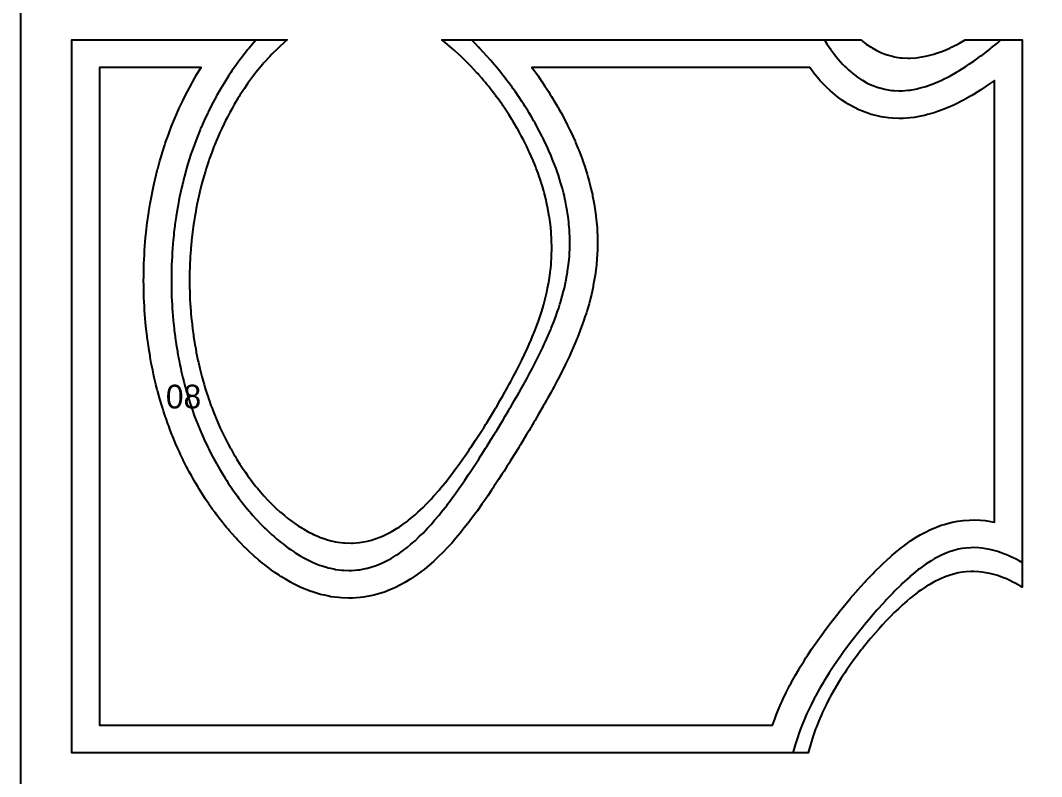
# Model space of a CAD drawing. Header units: millimetres. Extents: x 0 to 500, y 0 to 700.
# Drawn here: x 0 to 258.1, y 197 to 388.1 of the extents above; entities that cross this region are included whole.
import ezdxf
from ezdxf.enums import TextEntityAlignment as Align

# ---------------------------------------------------------------- set-up
doc = ezdxf.new("R2010")
doc.units = ezdxf.units.MM
for name, color, linetype in [('CORTE', 1, 'Continuous'), ('GRABADO', 5, 'Continuous'), ('HOJA', 8, 'Continuous')]:
    doc.layers.add(name, color=color, linetype=linetype)

msp = doc.modelspace()

# ---------------------------------------------------------------- linework, layer by layer
at = {"layer": 'CORTE'}
for points in [[(13, 383.15), (67.42, 383.15), (65.56, 381.51), (65.03, 381), (63.55, 379.54), (63.02, 378.98), (61.53, 377.35), (61.2, 376.96), (59.61, 375.02), (59.53, 374.94), (59.52, 374.92), (58.01, 372.92), (57.51, 372.22), (56.59, 370.9), (55.49, 369.22), (55.27, 368.88), (54.95, 368.33), (54.05, 366.86), (53.48, 365.85), (52.92, 364.84), (52.31, 363.67), (51.86, 362.82), (51.46, 362.01), (50.88, 360.8), (50.41, 359.74), (49.97, 358.78), (49.45, 357.54), (49.12, 356.76), (48.92, 356.23), (48.34, 354.73), (47.73, 353.01), (47.62, 352.71), (47.43, 352.15), (46.95, 350.69), (46.75, 350.01), (46.34, 348.67), (45.93, 347.17), (45.79, 346.65), (45.42, 345.16), (45.28, 344.63), (45.25, 344.46), (44.83, 342.61), (44.68, 341.87), (44.42, 340.59), (44.21, 339.37), (44.06, 338.57), (43.81, 336.96), (43.74, 336.55), (43.49, 334.61), (43.48, 334.53), (43.4, 333.87), (43.25, 332.51), (43.23, 332.34), (43.06, 330.48), (43.04, 330.12), (42.92, 328.46), (42.89, 327.95), (42.82, 326.44), (42.8, 325.84), (42.76, 324.42), (42.75, 323.77), (42.74, 322.4), (42.74, 321.74), (42.76, 320.38), (42.78, 319.75), (42.82, 318.36), (42.85, 317.81), (42.93, 316.34), (42.96, 315.89), (43.08, 314.32), (43.1, 314.02), (43.27, 312.3), (43.28, 312.17), (43.4, 311.11), (43.49, 310.36), (43.5, 310.28), (43.72, 308.58), (43.77, 308.25), (43.99, 306.82), (44.09, 306.23), (44.29, 305.1), (44.45, 304.21), (44.61, 303.41), (44.87, 302.19), (44.97, 301.74), (45.33, 300.17), (45.35, 300.1), (45.42, 299.83), (45.75, 298.49), (45.84, 298.15), (46.18, 296.9), (46.4, 296.13), (46.64, 295.33), (47.02, 294.11), (47.12, 293.8), (47.43, 292.87), (47.63, 292.28), (47.69, 292.09), (48.15, 290.79), (48.43, 290.07), (48.71, 289.32), (49.22, 288.05), (49.28, 287.89), (49.45, 287.51), (49.88, 286.46), (50.08, 286.03), (50.5, 285.07), (51.01, 284.01), (51.15, 283.69), (51.46, 283.07), (51.82, 282.34), (52.01, 281.99), (52.51, 281.01), (53.08, 279.96), (53.22, 279.71), (53.48, 279.27), (53.95, 278.42), (54.24, 277.95), (54.71, 277.16), (55.49, 275.93), (55.49, 275.93), (55.49, 275.93), (56.29, 274.71), (56.85, 273.9), (57.12, 273.51), (57.51, 272.97), (57.96, 272.34), (58.31, 271.88), (58.83, 271.19), (59.52, 270.33), (59.73, 270.07), (59.9, 269.86), (60.64, 268.97), (61.53, 267.96), (61.59, 267.9), (61.64, 267.85), (62.56, 266.85), (63.55, 265.84), (63.55, 265.83), (63.56, 265.83), (64.58, 264.84), (65.56, 263.94), (65.63, 263.88), (65.72, 263.81), (66.72, 262.95), (67.58, 262.26), (67.84, 262.05), (68.21, 261.79), (69, 261.19), (69.59, 260.78), (70.2, 260.38), (71.17, 259.77), (71.43, 259.6), (71.6, 259.5), (72.73, 258.88), (73.61, 258.42), (74.07, 258.21), (75.13, 257.75), (75.48, 257.6), (75.62, 257.54), (76.96, 257.07), (77.63, 256.85), (78.53, 256.63), (79.64, 256.37), (80.19, 256.29), (81.65, 256.09), (81.99, 256.07), (83.66, 256.02), (83.96, 256.03), (85.67, 256.15), (86.17, 256.23), (87.68, 256.5), (88.73, 256.79), (89.69, 257.06), (91.47, 257.75), (91.7, 257.84), (91.88, 257.93), (93.71, 258.84), (95.24, 259.77), (95.72, 260.06), (96.75, 260.8), (97.74, 261.5), (98.07, 261.78), (99.75, 263.16), (100.43, 263.8), (101.76, 265.03), (102.52, 265.82), (103.78, 267.12), (104.42, 267.84), (105.79, 269.39), (106.17, 269.86), (107.81, 271.86), (107.83, 271.88), (107.9, 271.98), (109.37, 273.91), (109.82, 274.49), (110.86, 275.93), (111.84, 277.28), (112.3, 277.95), (113.34, 279.45), (113.69, 279.97), (113.85, 280.2), (115.03, 281.99), (115.87, 283.26), (116.35, 284.01), (117.18, 285.33), (117.63, 286.04), (117.89, 286.44), (118.87, 288.06), (119.9, 289.75), (120.1, 290.08), (120.37, 290.55), (121.28, 292.1), (121.92, 293.21), (122.44, 294.12), (123.1, 295.31), (123.56, 296.14), (123.93, 296.83), (124.65, 298.17), (125.43, 299.67), (125.7, 300.19), (125.95, 300.69), (126.71, 302.21), (127.41, 303.67), (127.67, 304.23), (127.96, 304.88), (128.58, 306.25), (129.05, 307.34), (129.44, 308.27), (129.98, 309.63), (130.24, 310.29), (130.4, 310.71), (130.98, 312.31), (131.49, 313.83), (131.65, 314.33), (131.99, 315.49), (132.26, 316.35), (132.35, 316.71), (132.78, 318.37), (133.02, 319.4), (133.24, 320.39), (133.52, 321.92), (133.61, 322.41), (133.88, 324.31), (133.9, 324.43), (134.01, 325.49), (134.11, 326.45), (134.12, 326.56), (134.24, 328.47), (134.25, 328.71), (134.29, 330.49), (134.28, 330.77), (134.25, 332.51), (134.24, 332.74), (134.13, 334.53), (134.12, 334.64), (134.01, 335.78), (133.94, 336.48), (133.93, 336.55), (133.7, 338.26), (133.66, 338.57), (133.41, 339.99), (133.3, 340.59), (133.07, 341.67), (132.87, 342.61), (132.69, 343.31), (132.35, 344.63), (132.27, 344.91), (131.99, 345.85), (131.82, 346.47), (131.76, 346.65), (131.33, 348), (131.1, 348.67), (130.81, 349.5), (130.36, 350.69), (130.25, 350.96), (129.98, 351.64), (129.68, 352.4), (129.55, 352.71), (129.07, 353.82), (128.66, 354.73), (128.44, 355.21), (127.97, 356.19), (127.79, 356.57), (127.7, 356.75), (127.11, 357.91), (126.66, 358.77), (126.41, 359.23), (125.95, 360.06), (125.69, 360.53), (125.54, 360.79), (124.95, 361.81), (124.35, 362.81), (124.19, 363.07), (123.94, 363.47), (123.41, 364.31), (123.07, 364.83), (122.61, 365.53), (121.92, 366.54), (121.8, 366.73), (121.71, 366.85), (120.96, 367.91), (120.26, 368.87), (120.11, 369.08), (119.91, 369.34), (119.24, 370.22), (118.71, 370.89), (118.35, 371.35), (117.89, 371.91), (117.44, 372.46), (117.06, 372.91), (116.51, 373.56), (115.88, 374.29), (115.57, 374.63), (115.29, 374.93), (114.61, 375.69), (113.86, 376.48), (113.63, 376.72), (113.4, 376.95), (112.63, 377.74), (111.85, 378.51), (111.61, 378.74), (111.35, 378.98), (110.57, 379.71), (109.83, 380.38), (109.51, 380.67), (109.12, 381), (108.42, 381.6), (107.82, 382.11), (107.31, 382.51), (106.48, 383.15), (212.45, 383.15), (212.64, 382.98), (212.79, 382.86), (213.77, 382.1), (214.8, 381.4), (214.97, 381.29), (215.28, 381.12), (216.25, 380.56), (216.8, 380.27), (217.62, 379.92), (218.81, 379.45), (219.08, 379.37), (220.08, 379.1), (220.66, 378.94), (220.82, 378.9), (222.39, 378.66), (222.83, 378.61), (224.28, 378.55), (224.84, 378.54), (226.39, 378.65), (226.85, 378.69), (228.77, 379.01), (228.86, 379.03), (229.12, 379.1), (230.87, 379.56), (231.55, 379.78), (232.88, 380.25), (234.86, 381.09), (234.89, 381.1), (234.93, 381.12), (236.91, 382.1), (238.78, 383.15), (253.15, 383.15), (253.15, 244.9), (252.71, 245.15), (252.13, 245.48), (251.42, 245.88), (251.02, 246.1), (250.08, 246.55), (249.01, 247.05), (248.69, 247.17), (247.82, 247.5), (247.22, 247.72), (247, 247.8), (245.67, 248.18), (244.99, 248.36), (244.02, 248.54), (242.98, 248.71), (242.24, 248.77), (240.97, 248.86), (240.3, 248.83), (238.96, 248.78), (238.11, 248.65), (236.96, 248.48), (235.56, 248.12), (234.95, 247.95), (233.74, 247.5), (232.94, 247.2), (232.37, 246.93), (230.93, 246.23), (229.66, 245.48), (228.91, 245.05), (227.55, 244.11), (226.9, 243.67), (226.64, 243.47), (224.89, 242.1), (224.14, 241.45), (222.87, 240.36), (221.89, 239.42), (220.86, 238.46), (219.82, 237.4), (218.84, 236.41), (217.9, 235.38), (216.83, 234.22), (216.08, 233.36), (214.81, 231.89), (214.36, 231.34), (212.8, 229.41), (212.73, 229.32), (212.49, 229.01), (211.19, 227.3), (210.78, 226.76), (209.73, 225.28), (208.77, 223.9), (208.34, 223.26), (207.54, 222.03), (207.03, 221.24), (206.75, 220.78), (205.82, 219.22), (204.74, 217.32), (204.67, 217.2), (204.6, 217.06), (203.62, 215.18), (202.72, 213.31), (202.65, 213.16), (202.6, 213.03), (201.78, 211.14), (201.15, 209.56), (200.98, 209.12), (200.71, 208.36), (200.27, 207.1), (200.06, 206.45), (199.64, 205.08), (199.23, 203.59), (199.07, 203), (13, 203), (13, 383.15)], [(20, 210), (190.06, 210), (190.08, 210.05), (190.62, 211.57), (191, 212.52), (191.51, 213.82), (192.27, 215.57), (192.48, 216.05), (192.68, 216.47), (193.54, 218.28), (194.48, 220.11), (194.68, 220.5), (194.91, 220.92), (195.89, 222.69), (196.69, 224.05), (197.18, 224.88), (197.97, 226.14), (198.53, 227.03), (198.89, 227.58), (199.96, 229.2), (201, 230.71), (201.45, 231.36), (202.54, 232.86), (202.96, 233.45), (203.15, 233.71), (204.57, 235.58), (205.26, 236.48), (206.23, 237.72), (207.36, 239.14), (207.95, 239.85), (209.48, 241.69), (209.74, 241.99), (211.15, 243.62), (211.47, 244), (211.58, 244.12), (213.41, 246.13), (213.7, 246.47), (215.45, 248.29), (215.86, 248.72), (217.63, 250.46), (218.04, 250.87), (220.01, 252.67), (220.27, 252.9), (221.16, 253.64), (222.62, 254.85), (223.1, 255.19), (224.99, 256.58), (226.42, 257.48), (227.43, 258.12), (228.73, 258.79), (230.04, 259.46), (231.56, 260.07), (232.69, 260.52), (233.49, 260.75), (235.45, 261.3), (236.89, 261.53), (238.24, 261.75), (239.9, 261.83), (241.03, 261.88), (242.64, 261.78), (243.78, 261.7), (245.15, 261.48), (246.15, 261.31), (246.15, 372.92), (244.94, 372.04), (243.8, 371.28), (242.75, 370.56), (240.89, 369.4), (240.44, 369.12), (240.13, 368.95), (238.19, 367.85), (235.87, 366.68), (235.67, 366.59), (233.45, 365.63), (231.8, 365.03), (230.92, 364.72), (229.25, 364.27), (228.51, 364.06), (228, 363.95), (225.85, 363.55), (224.9, 363.45), (223.12, 363.3), (222.03, 363.3), (220.36, 363.34), (219.35, 363.45), (217.57, 363.7), (216.84, 363.86), (215.42, 364.23), (215.02, 364.33), (214.59, 364.46), (212.82, 365.11), (211.88, 365.51), (210.77, 366.05), (209.23, 366.91), (208.88, 367.12), (208.73, 367.23), (207.51, 368.03), (206.51, 368.77), (205.87, 369.28), (205.35, 369.74), (204.65, 370.33), (203.92, 371.01), (203.22, 371.7), (202.71, 372.26), (202.13, 372.85), (201.43, 373.65), (200.88, 374.31), (200.53, 374.77), (199.9, 375.56), (199.47, 376.15), (129.28, 376.15), (129.57, 375.75), (129.9, 375.31), (130.14, 374.97), (130.81, 374.04), (131.71, 372.74), (131.77, 372.64), (132.56, 371.48), (133.09, 370.66), (133.42, 370.14), (133.9, 369.36), (134.23, 368.84), (134.46, 368.46), (135.07, 367.46), (135.73, 366.31), (135.89, 366.05), (136.1, 365.67), (136.64, 364.71), (136.96, 364.11), (137.42, 363.25), (138.09, 361.94), (138.18, 361.76), (138.29, 361.54), (138.87, 360.37), (139.18, 359.72), (139.59, 358.83), (140.16, 357.53), (140.28, 357.26), (140.47, 356.78), (140.89, 355.8), (141.1, 355.29), (141.54, 354.16), (141.94, 353.08), (142.15, 352.49), (142.69, 350.89), (142.71, 350.82), (143.22, 349.2), (143.4, 348.59), (143.73, 347.41), (144.01, 346.34), (144.2, 345.57), (144.54, 344.09), (144.62, 343.68), (144.92, 342.12), (144.95, 341.92), (144.98, 341.76), (145.28, 339.93), (145.34, 339.48), (145.53, 337.87), (145.6, 337.19), (145.72, 335.73), (145.77, 334.89), (145.83, 333.52), (145.85, 332.58), (145.84, 331.22), (145.83, 330.27), (145.76, 328.83), (145.71, 327.95), (145.56, 326.33), (145.49, 325.63), (145.23, 323.72), (145.17, 323.31), (144.94, 322), (144.78, 321.11), (144.72, 320.79), (144.29, 318.81), (144.06, 317.9), (143.7, 316.51), (143.21, 314.83), (143.03, 314.23), (142.68, 313.18), (142.32, 312.08), (142.08, 311.43), (141.5, 309.83), (140.75, 307.93), (140.61, 307.6), (140.45, 307.22), (139.72, 305.48), (139.09, 304.08), (138.73, 303.28), (138.32, 302.44), (137.73, 301.19), (137.13, 299.97), (136.66, 299.03), (136.2, 298.15), (135.58, 296.95), (134.86, 295.59), (134.45, 294.82), (134.1, 294.19), (133.32, 292.76), (132.31, 290.95), (132.15, 290.66), (132.02, 290.45), (130.96, 288.6), (129.98, 286.91), (129.76, 286.54), (129.45, 286.01), (128.55, 284.48), (127.92, 283.43), (127.31, 282.41), (126.37, 280.87), (126.08, 280.38), (125.87, 280.04), (124.79, 278.31), (123.81, 276.72), (123.49, 276.21), (122.97, 275.39), (122.22, 274.21), (121.76, 273.48), (120.85, 272.1), (119.68, 270.29), (119.46, 269.97), (119.08, 269.41), (118.11, 267.98), (117.6, 267.21), (116.62, 265.83), (115.49, 264.21), (115.06, 263.65), (114.01, 262.23), (113.59, 261.66), (113.37, 261.37), (111.85, 259.46), (111.2, 258.62), (110, 257.23), (108.99, 256.04), (107.98, 254.97), (106.75, 253.64), (105.75, 252.69), (104.45, 251.43), (103.22, 250.39), (102.1, 249.43), (100.28, 248.08), (99.7, 247.64), (98.69, 247.01), (97.19, 246.06), (96.05, 245.47), (94.66, 244.74), (93.36, 244.21), (92.02, 243.66), (89.33, 242.86), (88.95, 242.79), (86.65, 242.34), (85.86, 242.27), (83.91, 242.11), (83, 242.12), (81.18, 242.16), (80.37, 242.25), (78.49, 242.48), (77.93, 242.6), (76.9, 242.83), (76.25, 242.97), (75.82, 243.06), (74.11, 243.59), (73.24, 243.88), (72.1, 244.33), (70.72, 244.91), (70.23, 245.15), (69.69, 245.42), (68.85, 245.84), (68.24, 246.15), (67.15, 246.78), (65.85, 247.57), (65.55, 247.77), (65.35, 247.91), (64.3, 248.6), (63.47, 249.18), (62.83, 249.66), (62.18, 250.17), (61.65, 250.58), (61.14, 250.98), (60.29, 251.69), (59.43, 252.44), (59.16, 252.67), (58.84, 252.95), (57.89, 253.83), (56.99, 254.7), (56.81, 254.88), (56.57, 255.11), (55.63, 256.07), (54.79, 256.96), (54.59, 257.17), (54.33, 257.45), (53.48, 258.39), (52.78, 259.21), (52.48, 259.55), (52.12, 259.99), (51.44, 260.8), (50.93, 261.46), (50.48, 262.01), (49.92, 262.75), (49.51, 263.29), (49.21, 263.71), (48.58, 264.55), (47.65, 265.89), (47.61, 265.94), (46.78, 267.16), (46.2, 268.07), (45.92, 268.49), (45.52, 269.14), (45.08, 269.84), (44.8, 270.31), (44.25, 271.22), (43.56, 272.44), (43.45, 272.62), (43.31, 272.89), (42.68, 274.02), (42.33, 274.69), (41.92, 275.46), (41.17, 276.97), (41.12, 277.09), (40.48, 278.39), (40.17, 279.07), (39.79, 279.9), (39.22, 281.22), (39.12, 281.44), (38.95, 281.88), (38.49, 282.95), (38.3, 283.45), (37.87, 284.53), (37.47, 285.61), (37.27, 286.13), (36.8, 287.5), (36.73, 287.71), (36.68, 287.84), (36.17, 289.35), (35.97, 289.99), (35.64, 291.02), (35.32, 292.15), (35.15, 292.72), (34.72, 294.31), (34.68, 294.45), (34.6, 294.79), (34.25, 296.12), (34.16, 296.53), (33.83, 297.88), (33.66, 298.68), (33.44, 299.68), (33.21, 300.84), (33.08, 301.5), (32.81, 302.99), (32.75, 303.35), (32.46, 305.15), (32.45, 305.22), (32.44, 305.31), (32.19, 307.02), (32.14, 307.34), (31.94, 308.94), (31.87, 309.49), (31.72, 310.89), (31.65, 311.64), (31.54, 312.87), (31.47, 313.79), (31.39, 314.89), (31.33, 315.95), (31.28, 316.93), (31.22, 318.1), (31.2, 319), (31.16, 320.25), (31.15, 321.12), (31.14, 322.4), (31.15, 323.26), (31.16, 324.55), (31.19, 325.44), (31.22, 326.7), (31.26, 327.67), (31.32, 328.85), (31.39, 329.94), (31.45, 331), (31.56, 332.25), (31.63, 333.15), (31.79, 334.62), (31.86, 335.3), (32.07, 337.04), (32.12, 337.45), (32.43, 339.64), (32.46, 339.78), (32.78, 341.8), (32.87, 342.25), (33.18, 343.96), (33.37, 344.89), (33.62, 346.11), (33.97, 347.61), (34.11, 348.27), (34.6, 350.18), (34.67, 350.48), (34.71, 350.62), (35.26, 352.64), (35.55, 353.58), (35.9, 354.79), (36.52, 356.67), (36.61, 356.95), (36.79, 357.47), (37.39, 359.18), (37.77, 360.16), (38.21, 361.33), (38.94, 363.12), (39.12, 363.56), (39.26, 363.88), (40.06, 365.71), (41.01, 367.72), (41.07, 367.86), (41.16, 368.04), (42.19, 370.09), (43.29, 372.14), (43.39, 372.32), (43.49, 372.49), (44.61, 374.46), (45.49, 375.91), (45.64, 376.15), (20, 376.15), (20, 210)]]:
    msp.add_lwpolyline(points, close=True, dxfattribs=at)
at = {"layer": 'GRABADO'}
for points in [[(59.56, 383.15), (59.08, 382.58), (57.72, 381), (57.5, 380.74), (56.11, 378.98), (55.49, 378.16), (54.61, 376.96), (53.47, 375.35), (53.2, 374.94), (52.69, 374.16), (51.88, 372.92), (51.46, 372.24), (50.64, 370.9), (49.55, 368.99), (49.49, 368.88), (49.44, 368.8), (48.4, 366.86), (47.43, 364.92), (47.39, 364.84), (47.35, 364.77), (46.44, 362.82), (45.67, 361.05), (45.55, 360.8), (45.41, 360.46), (44.73, 358.78), (44.31, 357.68), (43.96, 356.76), (43.4, 355.15), (43.25, 354.74), (43.18, 354.52), (42.59, 352.72), (42.25, 351.57), (41.99, 350.69), (41.46, 348.75), (41.44, 348.67), (41.38, 348.47), (40.92, 346.65), (40.79, 346.06), (40.46, 344.63), (40.23, 343.48), (40.05, 342.61), (39.75, 340.98), (39.68, 340.59), (39.37, 338.66), (39.35, 338.57), (39.35, 338.55), (39.06, 336.55), (39.02, 336.2), (38.81, 334.53), (38.75, 333.91), (38.6, 332.51), (38.54, 331.67), (38.44, 330.49), (38.37, 329.49), (38.31, 328.46), (38.26, 327.35), (38.21, 326.44), (38.18, 325.25), (38.16, 324.42), (38.15, 323.2), (38.14, 322.4), (38.15, 321.18), (38.16, 320.38), (38.19, 319.2), (38.22, 318.36), (38.27, 317.26), (38.31, 316.34), (38.38, 315.34), (38.45, 314.32), (38.52, 313.46), (38.62, 312.3), (38.69, 311.61), (38.83, 310.27), (38.89, 309.79), (39.08, 308.25), (39.12, 308), (39.37, 306.31), (39.38, 306.24), (39.38, 306.23), (39.66, 304.5), (39.71, 304.21), (39.96, 302.79), (40.08, 302.19), (40.3, 301.1), (40.5, 300.17), (40.66, 299.44), (40.97, 298.15), (41.05, 297.81), (41.38, 296.52), (41.46, 296.21), (41.48, 296.13), (41.89, 294.62), (42.04, 294.11), (42.34, 293.05), (42.65, 292.09), (42.83, 291.51), (43.32, 290.07), (43.34, 290.01), (43.4, 289.84), (43.86, 288.51), (44.03, 288.04), (44.4, 287.03), (44.81, 286.02), (44.98, 285.59), (45.41, 284.56), (45.57, 284.16), (45.64, 284), (46.18, 282.75), (46.54, 281.98), (46.82, 281.37), (47.43, 280.12), (47.48, 280.01), (47.5, 279.96), (48.15, 278.66), (48.53, 277.94), (48.84, 277.34), (49.44, 276.26), (49.56, 276.04), (49.63, 275.92), (50.29, 274.75), (50.81, 273.9), (51.05, 273.49), (51.46, 272.85), (51.83, 272.25), (52.07, 271.88), (52.62, 271.02), (53.42, 269.86), (53.44, 269.82), (53.47, 269.78), (54.27, 268.63), (54.86, 267.84), (55.12, 267.47), (55.49, 267), (55.99, 266.33), (56.41, 265.82), (56.89, 265.2), (57.5, 264.47), (57.8, 264.1), (58.07, 263.8), (58.74, 263.02), (59.52, 262.16), (59.7, 261.96), (59.87, 261.78), (60.67, 260.92), (61.53, 260.05), (61.68, 259.91), (61.83, 259.76), (62.7, 258.91), (63.55, 258.14), (63.76, 257.95), (64.01, 257.74), (64.83, 257.01), (65.56, 256.41), (65.94, 256.1), (66.45, 255.72), (67.08, 255.22), (67.57, 254.86), (68.25, 254.38), (69.28, 253.7), (69.46, 253.57), (69.59, 253.49), (70.71, 252.81), (71.6, 252.3), (72, 252.09), (72.83, 251.68), (73.35, 251.42), (73.61, 251.29), (74.75, 250.81), (75.62, 250.46), (76.22, 250.27), (77.63, 249.83), (77.76, 249.8), (78.39, 249.67), (79.42, 249.44), (79.64, 249.39), (81.19, 249.2), (81.65, 249.15), (83.12, 249.12), (83.66, 249.11), (85.26, 249.25), (85.67, 249.28), (87.64, 249.67), (87.68, 249.67), (87.69, 249.68), (89.69, 250.27), (90.71, 250.69), (91.7, 251.09), (92.82, 251.68), (93.71, 252.14), (94.95, 252.93), (95.72, 253.41), (96.1, 253.7), (97.73, 254.9), (98.68, 255.72), (99.75, 256.62), (100.9, 257.74), (101.76, 258.56), (102.87, 259.76), (103.78, 260.71), (104.68, 261.78), (105.79, 263.07), (106.36, 263.8), (107.81, 265.61), (107.95, 265.82), (108.39, 266.4), (109.46, 267.84), (109.82, 268.32), (110.9, 269.86), (111.84, 271.18), (112.3, 271.88), (113.28, 273.33), (113.67, 273.9), (113.85, 274.17), (114.99, 275.92), (115.87, 277.26), (116.3, 277.95), (117.06, 279.14), (117.58, 279.97), (117.89, 280.44), (118.84, 281.99), (119.9, 283.7), (120.09, 284.01), (120.39, 284.5), (121.32, 286.04), (121.92, 287.03), (122.53, 288.06), (123.42, 289.57), (123.73, 290.08), (123.93, 290.44), (124.9, 292.1), (125.95, 293.93), (126.06, 294.12), (126.2, 294.37), (127.19, 296.15), (127.97, 297.56), (128.3, 298.17), (128.69, 298.89), (129.38, 300.19), (129.98, 301.37), (130.42, 302.21), (130.86, 303.09), (131.42, 304.23), (132, 305.45), (132.39, 306.25), (132.71, 306.97), (133.3, 308.27), (134.01, 309.97), (134.16, 310.29), (134.25, 310.53), (134.96, 312.32), (135.5, 313.81), (135.69, 314.34), (136.03, 315.38), (136.36, 316.36), (136.5, 316.83), (136.95, 318.38), (137.28, 319.63), (137.47, 320.4), (137.87, 322.24), (137.9, 322.41), (138.04, 323.22), (138.26, 324.44), (138.3, 324.69), (138.54, 326.45), (138.59, 327.01), (138.73, 328.47), (138.77, 329.2), (138.83, 330.49), (138.84, 331.3), (138.85, 332.51), (138.83, 333.3), (138.78, 334.53), (138.74, 335.23), (138.63, 336.55), (138.58, 337.09), (138.4, 338.57), (138.35, 338.88), (138.08, 340.59), (138.08, 340.62), (138.04, 340.78), (137.75, 342.32), (137.69, 342.61), (137.39, 343.97), (137.23, 344.63), (136.98, 345.58), (136.68, 346.65), (136.53, 347.15), (136.05, 348.67), (136.04, 348.68), (136.03, 348.73), (135.54, 350.2), (135.36, 350.69), (135, 351.67), (134.59, 352.71), (134.42, 353.12), (134.01, 354.08), (133.83, 354.54), (133.75, 354.73), (133.21, 355.95), (132.84, 356.75), (132.57, 357.32), (132, 358.46), (131.9, 358.67), (131.85, 358.77), (131.22, 360.01), (130.8, 360.79), (130.51, 361.32), (129.98, 362.25), (129.79, 362.61), (129.67, 362.81), (129.05, 363.89), (128.48, 364.83), (128.28, 365.15), (127.97, 365.64), (127.51, 366.39), (127.21, 366.85), (126.72, 367.62), (125.95, 368.74), (125.9, 368.82), (125.87, 368.88), (125.08, 370.02), (124.45, 370.9), (124.24, 371.19), (123.94, 371.6), (123.38, 372.36), (122.95, 372.92), (122.51, 373.51), (121.92, 374.25), (121.62, 374.64), (121.38, 374.94), (120.72, 375.76), (119.91, 376.73), (119.81, 376.86), (119.72, 376.96), (118.88, 377.95), (117.96, 378.98), (117.93, 379.02), (117.89, 379.06), (116.97, 380.08), (116.11, 381), (116, 381.12), (115.88, 381.25), (115.01, 382.15), (114.01, 383.15), (203.21, 383.15), (203.8, 382.18), (204.54, 381.09), (204.62, 380.98), (204.73, 380.81), (205.46, 379.81), (206.05, 379.08), (206.35, 378.68), (206.75, 378.21), (207.28, 377.6), (207.8, 377.06), (208.26, 376.56), (208.76, 376.07), (209.29, 375.57), (209.92, 375.04), (210.37, 374.64), (210.77, 374.33), (211.52, 373.78), (212.66, 373.02), (212.73, 372.98), (212.78, 372.95), (214.02, 372.26), (214.79, 371.88), (215.39, 371.62), (216.8, 371.11), (216.86, 371.09), (217.16, 371.01), (218.46, 370.67), (218.8, 370.6), (220.2, 370.4), (220.81, 370.34), (222.11, 370.3), (222.82, 370.3), (224.24, 370.42), (224.83, 370.48), (226.65, 370.82), (226.84, 370.86), (227.38, 371.01), (228.85, 371.41), (229.46, 371.63), (230.86, 372.13), (232.84, 372.99), (232.87, 373.01), (232.91, 373.03), (234.89, 374.02), (236.7, 375.05), (236.9, 375.16), (237.19, 375.34), (238.92, 376.42), (239.87, 377.07), (240.93, 377.78), (242.73, 379.09), (242.95, 379.25), (243.62, 379.76), (244.96, 380.8), (245.34, 381.11), (246.98, 382.44), (247.8, 383.15), (253.15, 383.15), (253.15, 251.13), (252.81, 251.32), (252.37, 251.55), (251.49, 252.01), (251.03, 252.25), (250.12, 252.66), (249.01, 253.15), (248.71, 253.26), (247.84, 253.57), (247.22, 253.79), (247, 253.87), (245.65, 254.23), (244.99, 254.4), (243.99, 254.57), (242.98, 254.74), (242.2, 254.79), (240.97, 254.87), (240.23, 254.83), (238.97, 254.77), (238.01, 254.62), (236.96, 254.45), (235.38, 254.01), (234.95, 253.88), (234.16, 253.57), (232.94, 253.08), (231.94, 252.57), (230.93, 252.05), (230.15, 251.55), (228.92, 250.78), (227.22, 249.53), (226.9, 249.31), (225.62, 248.24), (224.89, 247.64), (224.75, 247.51), (222.87, 245.81), (222.56, 245.49), (220.86, 243.83), (220.53, 243.47), (218.84, 241.72), (218.61, 241.45), (216.83, 239.49), (216.78, 239.43), (216.44, 239.04), (215.03, 237.41), (214.81, 237.16), (213.35, 235.39), (212.8, 234.73), (211.72, 233.37), (210.78, 232.18), (210.14, 231.34), (208.77, 229.53), (208.61, 229.32), (208.21, 228.77), (207.16, 227.3), (206.75, 226.72), (205.76, 225.28), (204.73, 223.73), (204.43, 223.26), (203.9, 222.43), (203.16, 221.24), (202.72, 220.49), (201.97, 219.22), (201.04, 217.53), (200.85, 217.2), (200.7, 216.91), (199.82, 215.18), (199, 213.47), (198.86, 213.16), (198.69, 212.78), (197.98, 211.14), (197.51, 209.95), (197.18, 209.12), (196.68, 207.7), (196.46, 207.1), (196.36, 206.78), (195.82, 205.08), (195.49, 203.88), (195.24, 203), (13, 203), (13, 383.15), (59.56, 383.15)], [(190.06, 210), (190.08, 210.05), (190.62, 211.57), (191, 212.52), (191.51, 213.82), (192.27, 215.57), (192.48, 216.05), (192.68, 216.47), (193.54, 218.28), (194.48, 220.11), (194.68, 220.5), (194.91, 220.92), (195.89, 222.69), (196.69, 224.05), (197.18, 224.88), (197.97, 226.14), (198.53, 227.03), (198.89, 227.58), (199.96, 229.2), (201, 230.71), (201.45, 231.36), (202.54, 232.86), (202.96, 233.45), (203.15, 233.71), (204.57, 235.58), (205.26, 236.48), (206.23, 237.72), (207.36, 239.14), (207.95, 239.85), (209.48, 241.69), (209.74, 241.99), (211.15, 243.62), (211.47, 244), (211.58, 244.12), (213.41, 246.13), (213.7, 246.47), (215.45, 248.29), (215.86, 248.72), (217.63, 250.46), (218.04, 250.87), (220.01, 252.67), (220.27, 252.9), (221.16, 253.64), (222.62, 254.85), (223.1, 255.19), (224.99, 256.58), (226.42, 257.48), (227.43, 258.12), (228.73, 258.79), (230.04, 259.46), (231.56, 260.07), (232.69, 260.52), (233.49, 260.75), (235.45, 261.3), (236.89, 261.53), (238.24, 261.75), (239.9, 261.83), (241.03, 261.88), (242.64, 261.78), (243.78, 261.7), (245.15, 261.48), (246.15, 261.31), (246.15, 372.92), (244.94, 372.04), (243.8, 371.28), (242.75, 370.56), (240.89, 369.4), (240.44, 369.12), (240.13, 368.95), (238.19, 367.85), (235.87, 366.68), (235.67, 366.59), (233.45, 365.63), (231.8, 365.03), (230.92, 364.72), (229.25, 364.27), (228.51, 364.06), (228, 363.95), (225.85, 363.55), (224.9, 363.45), (223.12, 363.3), (222.03, 363.3), (220.36, 363.34), (219.35, 363.45), (217.57, 363.7), (216.84, 363.86), (215.42, 364.23), (215.02, 364.33), (214.59, 364.46), (212.82, 365.11), (211.88, 365.51), (210.77, 366.05), (209.23, 366.91), (208.88, 367.12), (208.73, 367.23), (207.51, 368.03), (206.51, 368.77), (205.87, 369.28), (205.35, 369.74), (204.65, 370.33), (203.92, 371.01), (203.22, 371.7), (202.71, 372.26), (202.13, 372.85), (201.43, 373.65), (200.88, 374.31), (200.53, 374.77), (199.9, 375.56), (199.47, 376.15), (129.28, 376.15), (129.57, 375.75), (129.9, 375.31), (130.14, 374.97), (130.81, 374.04), (131.71, 372.74), (131.77, 372.64), (132.56, 371.48), (133.09, 370.66), (133.42, 370.14), (133.9, 369.36), (134.23, 368.84), (134.46, 368.46), (135.07, 367.46), (135.73, 366.31), (135.89, 366.05), (136.1, 365.67), (136.64, 364.71), (136.96, 364.11), (137.42, 363.25), (138.09, 361.94), (138.18, 361.76), (138.29, 361.54), (138.87, 360.37), (139.18, 359.72), (139.59, 358.83), (140.16, 357.53), (140.28, 357.26), (140.47, 356.78), (140.89, 355.8), (141.1, 355.29), (141.54, 354.16), (141.94, 353.08), (142.15, 352.49), (142.69, 350.89), (142.71, 350.82), (143.22, 349.2), (143.4, 348.59), (143.73, 347.41), (144.01, 346.34), (144.2, 345.57), (144.54, 344.09), (144.62, 343.68), (144.92, 342.12), (144.95, 341.92), (144.98, 341.76), (145.28, 339.93), (145.34, 339.48), (145.53, 337.87), (145.6, 337.19), (145.72, 335.73), (145.77, 334.89), (145.83, 333.52), (145.85, 332.58), (145.84, 331.22), (145.83, 330.27), (145.76, 328.83), (145.71, 327.95), (145.56, 326.33), (145.49, 325.63), (145.23, 323.72), (145.17, 323.31), (144.94, 322), (144.78, 321.11), (144.72, 320.79), (144.29, 318.81), (144.06, 317.9), (143.7, 316.51), (143.21, 314.83), (143.03, 314.23), (142.68, 313.18), (142.32, 312.08), (142.08, 311.43), (141.5, 309.83), (140.75, 307.93), (140.61, 307.6), (140.45, 307.22), (139.72, 305.48), (139.09, 304.08), (138.73, 303.28), (138.32, 302.44), (137.73, 301.19), (137.13, 299.97), (136.66, 299.03), (136.2, 298.15), (135.58, 296.95), (134.86, 295.59), (134.45, 294.82), (134.1, 294.19), (133.32, 292.76), (132.31, 290.95), (132.15, 290.66), (132.02, 290.45), (130.96, 288.6), (129.98, 286.91), (129.76, 286.54), (129.45, 286.01), (128.55, 284.48), (127.92, 283.43), (127.31, 282.41), (126.37, 280.87), (126.08, 280.38), (125.87, 280.04), (124.79, 278.31), (123.81, 276.72), (123.49, 276.21), (122.97, 275.39), (122.22, 274.21), (121.76, 273.48), (120.85, 272.1), (119.68, 270.29), (119.46, 269.97), (119.08, 269.41), (118.11, 267.98), (117.6, 267.21), (116.62, 265.83), (115.49, 264.21), (115.06, 263.65), (114.01, 262.23), (113.59, 261.66), (113.37, 261.37), (111.85, 259.46), (111.2, 258.62), (110, 257.23), (108.99, 256.04), (107.98, 254.97), (106.75, 253.64), (105.75, 252.69), (104.45, 251.43), (103.22, 250.39), (102.1, 249.43), (100.28, 248.08), (99.7, 247.64), (98.69, 247.01), (97.19, 246.06), (96.05, 245.47), (94.66, 244.74), (93.36, 244.21), (92.02, 243.66), (89.33, 242.86), (88.95, 242.79), (86.65, 242.34), (85.86, 242.27), (83.91, 242.11), (83, 242.12), (81.18, 242.16), (80.37, 242.25), (78.49, 242.48), (77.93, 242.6), (76.9, 242.83), (76.25, 242.97), (75.82, 243.06), (74.11, 243.59), (73.24, 243.88), (72.1, 244.33), (70.72, 244.91), (70.23, 245.15), (69.69, 245.42), (68.85, 245.84), (68.24, 246.15), (67.15, 246.78), (65.85, 247.57), (65.55, 247.77), (65.35, 247.91), (64.3, 248.6), (63.47, 249.18), (62.83, 249.66), (62.18, 250.17), (61.65, 250.58), (61.14, 250.98), (60.29, 251.69), (59.43, 252.44), (59.16, 252.67), (58.84, 252.95), (57.89, 253.83), (56.99, 254.7), (56.81, 254.88), (56.57, 255.11), (55.63, 256.07), (54.79, 256.96), (54.59, 257.17), (54.33, 257.45), (53.48, 258.39), (52.78, 259.21), (52.48, 259.55), (52.12, 259.99), (51.44, 260.8), (50.93, 261.46), (50.48, 262.01), (49.92, 262.75), (49.51, 263.29), (49.21, 263.71), (48.58, 264.55), (47.65, 265.89), (47.61, 265.94), (46.78, 267.16), (46.2, 268.07), (45.92, 268.49), (45.52, 269.14), (45.08, 269.84), (44.8, 270.31), (44.25, 271.22), (43.56, 272.44), (43.45, 272.62), (43.31, 272.89), (42.68, 274.02), (42.33, 274.69), (41.92, 275.46), (41.17, 276.97), (41.12, 277.09), (40.48, 278.39), (40.17, 279.07), (39.79, 279.9), (39.22, 281.22), (39.12, 281.44), (38.95, 281.88), (38.49, 282.95), (38.3, 283.45), (37.87, 284.53), (37.47, 285.61), (37.27, 286.13), (36.8, 287.5), (36.73, 287.71), (36.68, 287.84), (36.17, 289.35), (35.97, 289.99), (35.64, 291.02), (35.32, 292.15), (35.15, 292.72), (34.72, 294.31), (34.68, 294.45), (34.6, 294.79), (34.25, 296.12), (34.16, 296.53), (33.83, 297.88), (33.66, 298.68), (33.44, 299.68), (33.21, 300.84), (33.08, 301.5), (32.81, 302.99), (32.75, 303.35), (32.46, 305.15), (32.45, 305.22), (32.44, 305.31), (32.19, 307.02), (32.14, 307.34), (31.94, 308.94), (31.87, 309.49), (31.72, 310.89), (31.65, 311.64), (31.54, 312.87), (31.47, 313.79), (31.39, 314.89), (31.33, 315.95), (31.28, 316.93), (31.22, 318.1), (31.2, 319), (31.16, 320.25), (31.15, 321.12), (31.14, 322.4), (31.15, 323.26), (31.16, 324.55), (31.19, 325.44), (31.22, 326.7), (31.26, 327.67), (31.32, 328.85), (31.39, 329.94), (31.45, 331), (31.56, 332.25), (31.63, 333.15), (31.79, 334.62), (31.86, 335.3), (32.07, 337.04), (32.12, 337.45), (32.43, 339.64), (32.46, 339.78), (32.78, 341.8), (32.87, 342.25), (33.18, 343.96), (33.37, 344.89), (33.62, 346.11), (33.97, 347.61), (34.11, 348.27), (34.6, 350.18), (34.67, 350.48), (34.71, 350.62), (35.26, 352.64), (35.55, 353.58), (35.9, 354.79), (36.52, 356.67), (36.61, 356.95), (36.79, 357.47), (37.39, 359.18), (37.77, 360.16), (38.21, 361.33), (38.94, 363.12), (39.12, 363.56), (39.26, 363.88), (40.06, 365.71), (41.01, 367.72), (41.07, 367.86), (41.16, 368.04), (42.19, 370.09), (43.29, 372.14), (43.39, 372.32), (43.49, 372.49), (44.61, 374.46), (45.49, 375.91), (45.64, 376.15), (20, 376.15), (20, 210), (190.06, 210)]]:
    msp.add_lwpolyline(points, close=True, dxfattribs=at)
at = {"layer": 'HOJA'}
msp.add_lwpolyline([(0, 0), (500, 0), (500, 700), (0, 700)], close=True, dxfattribs=at)

# ---------------------------------------------------------------- texts
at = {"layer": 'GRABADO'}
msp.add_text('08', height=6, dxfattribs=at).set_placement((41.22, 293.04), align=Align.MIDDLE_CENTER)

doc.saveas('drawing.dxf')
